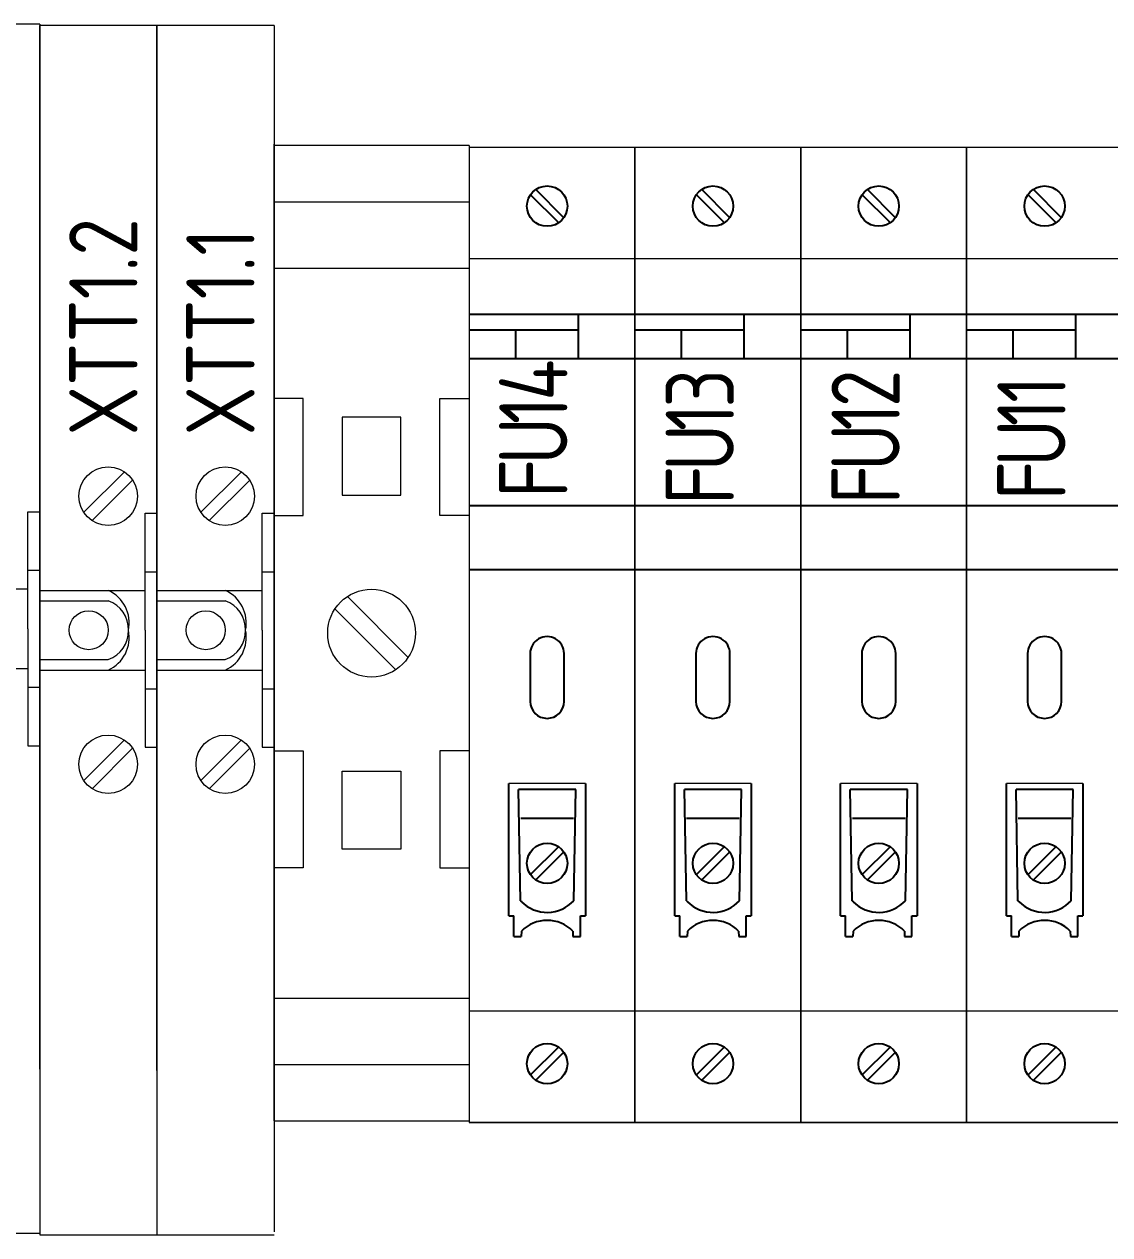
# Model space of a CAD drawing. Header units: millimetres. Extents: x 3520 to 8864, y 403 to 1747.
# Drawn here: x 7303.8 to 7359.4, y 1000.5 to 1062.6 of the extents above; entities that cross this region are included whole.
import ezdxf

# ---------------------------------------------------------------- set-up
doc = ezdxf.new("R2010")
doc.units = ezdxf.units.MM
doc.layers.add('1', color=1, linetype='Continuous')
doc.layers.add('Стерка', color=7, linetype='Continuous', lineweight=15)
doc.styles.add('ГОСТ В', font='GOST_0.TTF', dxfattribs={"height": 3.5})

msp = doc.modelspace()

# ---------------------------------------------------------------- linework, layer by layer
at = {"color": 7}
for p, q in [((7335.065, 1047.659, 1518.358), (7326.565, 1047.659, 1518.358)), ((7343.565, 1047.659, 1518.358), (7335.065, 1047.659, 1518.358)), ((7352.065, 1047.659, 1518.358), (7343.565, 1047.659, 1518.358)), ((7360.565, 1047.659, 1518.358), (7352.065, 1047.659, 1518.358)), ((7329.201, 1017.608, 1518.358), (7329.1, 1023.31, 1518.358)), ((7331.93, 1017.608, 1518.358), (7332.031, 1023.31, 1518.358)), ((7337.701, 1017.608, 1518.358), (7337.6, 1023.31, 1518.358)), ((7340.43, 1017.608, 1518.358), (7340.531, 1023.31, 1518.358)), ((7346.201, 1017.608, 1518.358), (7346.1, 1023.31, 1518.358)), ((7348.93, 1017.608, 1518.358), (7349.031, 1023.31, 1518.358)), ((7354.701, 1017.608, 1518.358), (7354.6, 1023.31, 1518.358)), ((7357.43, 1017.608, 1518.358), (7357.531, 1023.31, 1518.358)), ((7328.864, 1015.769, 1518.358), (7329.241, 1015.769, 1518.358)), ((7331.89, 1015.769, 1518.358), (7332.267, 1015.769, 1518.358)), ((7337.364, 1015.769, 1518.358), (7337.741, 1015.769, 1518.358)), ((7340.39, 1015.769, 1518.358), (7340.767, 1015.769, 1518.358)), ((7345.864, 1015.769, 1518.358), (7346.241, 1015.769, 1518.358)), ((7348.89, 1015.769, 1518.358), (7349.267, 1015.769, 1518.358)), ((7354.364, 1015.769, 1518.358), (7354.741, 1015.769, 1518.358)), ((7357.39, 1015.769, 1518.358), (7357.767, 1015.769, 1518.358))]:
    msp.add_line(p, q, dxfattribs=at)
for centre in [(7330.565, 1014.748, 1518.358), (7339.065, 1014.748, 1518.358), (7347.565, 1014.748, 1518.358), (7356.065, 1014.748, 1518.358)]:
    msp.add_arc(centre, 1.851, 44.85319, 135.14672, dxfattribs=at)
at = {"layer": '1', "color": 7}
for p, q in [((7331.41, 1052.647, 1518.358), (7329.99, 1054.068, 1518.358)), ((7339.91, 1052.647, 1518.358), (7338.49, 1054.068, 1518.358)), ((7348.41, 1052.647, 1518.358), (7346.99, 1054.068, 1518.358)), ((7356.91, 1052.647, 1518.358), (7355.49, 1054.068, 1518.358)), ((7329.72, 1053.798, 1518.358), (7331.141, 1052.378, 1518.358)), ((7338.22, 1053.798, 1518.358), (7339.641, 1052.378, 1518.358)), ((7346.72, 1053.798, 1518.358), (7348.141, 1052.378, 1518.358)), ((7355.22, 1053.798, 1518.358), (7356.641, 1052.378, 1518.358)), ((7332.171, 1045.417, 1518.358), (7332.171, 1047.659, 1518.358)), ((7340.671, 1045.417, 1518.358), (7340.671, 1047.659, 1518.358)), ((7349.171, 1045.417, 1518.358), (7349.171, 1047.659, 1518.358)), ((7357.671, 1045.417, 1518.358), (7357.671, 1047.659, 1518.358)), ((7326.565, 1046.887, 1518.358), (7332.171, 1046.887, 1518.358)), ((7328.959, 1045.419, 1518.358), (7328.959, 1046.887, 1518.358)), ((7335.065, 1046.887, 1518.358), (7340.671, 1046.887, 1518.358)), ((7337.459, 1045.419, 1518.358), (7337.459, 1046.887, 1518.358)), ((7343.565, 1046.887, 1518.358), (7349.171, 1046.887, 1518.358)), ((7345.959, 1045.419, 1518.358), (7345.959, 1046.887, 1518.358)), ((7352.065, 1046.887, 1518.358), (7357.671, 1046.887, 1518.358)), ((7354.459, 1045.419, 1518.358), (7354.459, 1046.887, 1518.358)), ((7326.565, 1045.417, 1518.358), (7335.065, 1045.417, 1518.358)), ((7335.065, 1045.417, 1518.358), (7343.565, 1045.417, 1518.358)), ((7343.565, 1045.417, 1518.358), (7352.065, 1045.417, 1518.358)), ((7352.065, 1045.417, 1518.358), (7360.565, 1045.417, 1518.358)), ((7335.065, 1037.848, 1518.358), (7326.565, 1037.848, 1518.358)), ((7343.565, 1037.848, 1518.358), (7335.065, 1037.848, 1518.358)), ((7352.065, 1037.848, 1518.358), (7343.565, 1037.848, 1518.358)), ((7360.565, 1037.848, 1518.358), (7352.065, 1037.848, 1518.358)), ((7335.065, 1034.581, 1518.358), (7326.565, 1034.581, 1518.358)), ((7343.565, 1034.581, 1518.358), (7335.065, 1034.581, 1518.358)), ((7352.065, 1034.581, 1518.358), (7343.565, 1034.581, 1518.358)), ((7360.565, 1034.581, 1518.358), (7352.065, 1034.581, 1518.358)), ((7329.694, 1030.28, 1518.358), (7329.694, 1027.83, 1518.358)), ((7331.437, 1027.83, 1518.358), (7331.437, 1030.28, 1518.358)), ((7338.194, 1030.28, 1518.358), (7338.194, 1027.83, 1518.358)), ((7339.937, 1027.83, 1518.358), (7339.937, 1030.28, 1518.358)), ((7346.694, 1030.28, 1518.358), (7346.694, 1027.83, 1518.358)), ((7348.437, 1027.83, 1518.358), (7348.437, 1030.28, 1518.358)), ((7355.194, 1030.28, 1518.358), (7355.194, 1027.83, 1518.358)), ((7356.937, 1027.83, 1518.358), (7356.937, 1030.28, 1518.358)), ((7328.605, 1016.831, 1518.358), (7328.605, 1023.626, 1518.358)), ((7328.605, 1016.831, 1518.358), (7328.605, 1023.626, 1518.358)), ((7332.526, 1023.626, 1518.358), (7332.526, 1016.831, 1518.358)), ((7337.105, 1016.831, 1518.358), (7337.105, 1023.626, 1518.358)), ((7337.105, 1016.831, 1518.358), (7337.105, 1023.626, 1518.358)), ((7341.026, 1023.626, 1518.358), (7341.026, 1016.831, 1518.358)), ((7345.605, 1016.831, 1518.358), (7345.605, 1023.626, 1518.358)), ((7345.605, 1016.831, 1518.358), (7345.605, 1023.626, 1518.358)), ((7349.526, 1023.626, 1518.358), (7349.526, 1016.831, 1518.358)), ((7354.105, 1016.831, 1518.358), (7354.105, 1023.626, 1518.358)), ((7354.105, 1016.831, 1518.358), (7354.105, 1023.626, 1518.358)), ((7358.026, 1023.626, 1518.358), (7358.026, 1016.831, 1518.358)), ((7332.031, 1023.31, 1518.358), (7329.1, 1023.31, 1518.358)), ((7340.531, 1023.31, 1518.358), (7337.6, 1023.31, 1518.358)), ((7349.031, 1023.31, 1518.358), (7346.1, 1023.31, 1518.358)), ((7357.531, 1023.31, 1518.358), (7354.6, 1023.31, 1518.358)), ((7329.216, 1021.84, 1518.358), (7331.915, 1021.84, 1518.358)), ((7337.716, 1021.84, 1518.358), (7340.415, 1021.84, 1518.358)), ((7346.216, 1021.84, 1518.358), (7348.915, 1021.84, 1518.358)), ((7354.716, 1021.84, 1518.358), (7357.415, 1021.84, 1518.358)), ((7329.72, 1018.951, 1518.358), (7331.141, 1020.371, 1518.358)), ((7331.41, 1020.102, 1518.358), (7329.99, 1018.681, 1518.358)), ((7338.22, 1018.951, 1518.358), (7339.641, 1020.371, 1518.358)), ((7339.91, 1020.102, 1518.358), (7338.49, 1018.681, 1518.358)), ((7346.72, 1018.951, 1518.358), (7348.141, 1020.371, 1518.358)), ((7348.41, 1020.102, 1518.358), (7346.99, 1018.681, 1518.358)), ((7355.22, 1018.951, 1518.358), (7356.641, 1020.371, 1518.358)), ((7356.91, 1020.102, 1518.358), (7355.49, 1018.681, 1518.358)), ((7328.605, 1016.831, 1518.358), (7328.864, 1016.831, 1518.358)), ((7328.864, 1015.769, 1518.358), (7328.864, 1016.831, 1518.358)), ((7332.267, 1016.831, 1518.358), (7332.526, 1016.831, 1518.358)), ((7332.267, 1015.769, 1518.358), (7332.267, 1016.831, 1518.358)), ((7337.105, 1016.831, 1518.358), (7337.364, 1016.831, 1518.358)), ((7337.364, 1015.769, 1518.358), (7337.364, 1016.831, 1518.358)), ((7340.767, 1016.831, 1518.358), (7341.026, 1016.831, 1518.358)), ((7340.767, 1015.769, 1518.358), (7340.767, 1016.831, 1518.358)), ((7345.605, 1016.831, 1518.358), (7345.864, 1016.831, 1518.358)), ((7345.864, 1015.769, 1518.358), (7345.864, 1016.831, 1518.358)), ((7349.267, 1016.831, 1518.358), (7349.526, 1016.831, 1518.358)), ((7349.267, 1015.769, 1518.358), (7349.267, 1016.831, 1518.358)), ((7354.105, 1016.831, 1518.358), (7354.364, 1016.831, 1518.358)), ((7354.364, 1015.769, 1518.358), (7354.364, 1016.831, 1518.358)), ((7357.767, 1016.831, 1518.358), (7358.026, 1016.831, 1518.358)), ((7357.767, 1015.769, 1518.358), (7357.767, 1016.831, 1518.358)), ((7329.253, 1016.054, 1518.358), (7329.241, 1015.769, 1518.358)), ((7331.878, 1016.054, 1518.358), (7331.89, 1015.769, 1518.358)), ((7337.753, 1016.054, 1518.358), (7337.741, 1015.769, 1518.358)), ((7340.378, 1016.054, 1518.358), (7340.39, 1015.769, 1518.358)), ((7346.253, 1016.054, 1518.358), (7346.241, 1015.769, 1518.358)), ((7348.878, 1016.054, 1518.358), (7348.89, 1015.769, 1518.358)), ((7354.753, 1016.054, 1518.358), (7354.741, 1015.769, 1518.358)), ((7357.378, 1016.054, 1518.358), (7357.39, 1015.769, 1518.358)), ((7329.72, 1008.675, 1518.358), (7331.141, 1010.095, 1518.358)), ((7338.22, 1008.675, 1518.358), (7339.641, 1010.095, 1518.358)), ((7346.72, 1008.675, 1518.358), (7348.141, 1010.095, 1518.358)), ((7355.22, 1008.675, 1518.358), (7356.641, 1010.095, 1518.358)), ((7331.41, 1009.825, 1518.358), (7329.99, 1008.405, 1518.358)), ((7339.91, 1009.825, 1518.358), (7338.49, 1008.405, 1518.358)), ((7348.41, 1009.825, 1518.358), (7346.99, 1008.405, 1518.358)), ((7356.91, 1009.825, 1518.358), (7355.49, 1008.405, 1518.358))]:
    msp.add_line(p, q, dxfattribs=at)
for centre in [(7330.565, 1053.223, 1518.358), (7339.065, 1053.223, 1518.358), (7347.565, 1053.223, 1518.358), (7356.065, 1053.223, 1518.358), (7330.565, 1019.526, 1518.358), (7339.065, 1019.526, 1518.358), (7347.565, 1019.526, 1518.358), (7356.065, 1019.526, 1518.358), (7330.565, 1009.25, 1518.358), (7339.065, 1009.25, 1518.358), (7347.565, 1009.25, 1518.358), (7356.065, 1009.25, 1518.358)]:
    msp.add_circle(centre, 1.035, dxfattribs=at)
for centre, radius, start, end in [((7330.565, 1030.28, 1518.358), 0.871, 359.99995, 179.99995), ((7339.065, 1030.28, 1518.358), 0.871, 359.99995, 179.99995), ((7347.565, 1030.28, 1518.358), 0.871, 359.99995, 179.99995), ((7356.065, 1030.28, 1518.358), 0.871, 359.99995, 179.99995), ((7330.565, 1027.83, 1518.358), 0.871, 179.99995, 359.99995), ((7339.065, 1027.83, 1518.358), 0.871, 179.99995, 359.99995), ((7347.565, 1027.83, 1518.358), 0.871, 179.99995, 359.99995), ((7356.065, 1027.83, 1518.358), 0.871, 179.99995, 359.99995), ((7330.565, 1018.859, 1518.358), 1.851, 222.51079, 224.90436), ((7330.565, 1018.859, 1518.358), 1.851, 224.90436, 317.48912), ((7339.065, 1018.859, 1518.358), 1.851, 222.51079, 224.90436), ((7339.065, 1018.859, 1518.358), 1.851, 224.90436, 317.48912), ((7347.565, 1018.859, 1518.358), 1.851, 222.51079, 224.90436), ((7347.565, 1018.859, 1518.358), 1.851, 224.90436, 317.48912), ((7356.065, 1018.859, 1518.358), 1.851, 222.51079, 224.90436), ((7356.065, 1018.859, 1518.358), 1.851, 224.90436, 317.48912)]:
    msp.add_arc(centre, radius, start, end, dxfattribs=at)
at = {"layer": 'Стерка', "color": 7}
for p, q in [((7304.565, 1062.552, 1518.358), (7298.565, 1062.552, 1518.358)), ((7304.565, 1062.552, 1518.358), (7304.565, 1052.552, 1518.358)), ((7310.565, 1062.477, 1518.358), (7304.565, 1062.477, 1518.358)), ((7304.565, 1052.477, 1518.358), (7304.565, 1062.477, 1518.358)), ((7316.565, 1062.477, 1518.358), (7310.565, 1062.477, 1518.358)), ((7310.565, 1052.477, 1518.358), (7310.565, 1062.477, 1518.358)), ((7310.565, 1062.477, 1518.358), (7310.565, 1052.477, 1518.358)), ((7316.565, 1062.477, 1518.358), (7316.565, 1052.477, 1518.358)), ((7304.565, 1056.552, 1518.358), (7304.565, 1006.552, 1518.358)), ((7310.565, 1056.477, 1518.358), (7310.565, 1006.477, 1518.358)), ((7316.565, 1056.477, 1518.358), (7316.565, 1006.477, 1518.358)), ((7316.565, 1056.402, 1518.358), (7316.565, 1006.402, 1518.358)), ((7316.565, 1056.402, 1518.358), (7316.565, 1006.402, 1518.358)), ((7316.565, 1056.402, 1518.358), (7316.565, 1006.402, 1518.358)), ((7316.565, 1056.402, 1518.358), (7316.565, 1006.402, 1518.358)), ((7316.565, 1056.402, 1518.358), (7316.565, 1006.402, 1518.358)), ((7316.565, 1006.402, 1518.358), (7316.565, 1056.402, 1518.358)), ((7316.565, 1006.402, 1518.358), (7316.565, 1056.402, 1518.358)), ((7316.565, 1056.402, 1518.358), (7316.565, 1006.402, 1518.358)), ((7316.565, 1006.402, 1518.358), (7316.565, 1056.402, 1518.358)), ((7316.565, 1006.402, 1518.358), (7316.565, 1056.402, 1518.358)), ((7316.565, 1056.402, 1518.358), (7316.565, 1006.402, 1518.358)), ((7326.565, 1056.328, 1518.358), (7316.565, 1056.328, 1518.358)), ((7316.565, 1056.328, 1518.358), (7316.565, 1006.328, 1518.358)), ((7316.565, 1006.328, 1518.358), (7316.565, 1056.328, 1518.358)), ((7316.565, 1006.328, 1518.358), (7316.565, 1056.328, 1518.358)), ((7316.565, 1056.328, 1518.358), (7316.565, 1006.328, 1518.358)), ((7316.565, 1056.328, 1518.358), (7316.565, 1006.328, 1518.358)), ((7326.565, 1056.328, 1518.358), (7326.565, 1006.328, 1518.358)), ((7335.065, 1056.236, 1518.358), (7326.565, 1056.236, 1518.358)), ((7326.565, 1056.236, 1518.358), (7326.565, 1006.236, 1518.358)), ((7343.565, 1056.236, 1518.358), (7335.065, 1056.236, 1518.358)), ((7335.065, 1056.236, 1518.358), (7335.065, 1006.236, 1518.358)), ((7335.065, 1056.236, 1518.358), (7335.065, 1006.236, 1518.358)), ((7335.065, 1006.236, 1518.358), (7335.065, 1056.236, 1518.358)), ((7335.065, 1006.236, 1518.358), (7335.065, 1056.236, 1518.358)), ((7335.065, 1056.236, 1518.358), (7335.065, 1006.236, 1518.358)), ((7335.065, 1056.236, 1518.358), (7335.065, 1006.236, 1518.358)), ((7335.065, 1056.236, 1518.358), (7335.065, 1006.311, 1518.358)), ((7335.065, 1006.609, 1518.358), (7335.065, 1056.236, 1518.358)), ((7335.065, 1056.236, 1518.358), (7335.065, 1006.236, 1518.358)), ((7335.065, 1056.236, 1518.358), (7335.065, 1006.236, 1518.358)), ((7335.065, 1006.236, 1518.358), (7335.065, 1056.236, 1518.358)), ((7335.065, 1006.236, 1518.358), (7335.065, 1056.236, 1518.358)), ((7335.065, 1056.236, 1518.358), (7335.065, 1006.236, 1518.358)), ((7335.065, 1006.236, 1518.358), (7335.065, 1056.236, 1518.358)), ((7335.065, 1006.236, 1518.358), (7335.065, 1056.236, 1518.358)), ((7335.065, 1056.236, 1518.358), (7335.065, 1006.236, 1518.358)), ((7352.065, 1056.236, 1518.358), (7343.565, 1056.236, 1518.358)), ((7343.565, 1056.236, 1518.358), (7343.565, 1006.236, 1518.358)), ((7343.565, 1056.236, 1518.358), (7343.565, 1006.236, 1518.358)), ((7343.565, 1006.236, 1518.358), (7343.565, 1056.236, 1518.358)), ((7343.565, 1006.236, 1518.358), (7343.565, 1056.236, 1518.358)), ((7343.565, 1056.236, 1518.358), (7343.565, 1006.236, 1518.358)), ((7343.565, 1056.236, 1518.358), (7343.565, 1006.236, 1518.358)), ((7343.565, 1056.236, 1518.358), (7343.565, 1006.311, 1518.358)), ((7343.565, 1006.609, 1518.358), (7343.565, 1056.236, 1518.358)), ((7343.565, 1056.236, 1518.358), (7343.565, 1006.236, 1518.358)), ((7343.565, 1056.236, 1518.358), (7343.565, 1006.236, 1518.358)), ((7343.565, 1006.236, 1518.358), (7343.565, 1056.236, 1518.358)), ((7343.565, 1006.236, 1518.358), (7343.565, 1056.236, 1518.358)), ((7343.565, 1056.236, 1518.358), (7343.565, 1006.236, 1518.358)), ((7343.565, 1006.236, 1518.358), (7343.565, 1056.236, 1518.358)), ((7343.565, 1006.236, 1518.358), (7343.565, 1056.236, 1518.358)), ((7343.565, 1056.236, 1518.358), (7343.565, 1006.236, 1518.358)), ((7360.565, 1056.236, 1518.358), (7352.065, 1056.236, 1518.358)), ((7352.065, 1056.236, 1518.358), (7352.065, 1006.236, 1518.358)), ((7352.065, 1056.236, 1518.358), (7352.065, 1006.236, 1518.358)), ((7352.065, 1006.236, 1518.358), (7352.065, 1056.236, 1518.358)), ((7352.065, 1006.236, 1518.358), (7352.065, 1056.236, 1518.358)), ((7352.065, 1056.236, 1518.358), (7352.065, 1006.236, 1518.358)), ((7352.065, 1056.236, 1518.358), (7352.065, 1006.236, 1518.358)), ((7352.065, 1056.236, 1518.358), (7352.065, 1006.311, 1518.358)), ((7352.065, 1006.609, 1518.358), (7352.065, 1056.236, 1518.358)), ((7352.065, 1056.236, 1518.358), (7352.065, 1006.236, 1518.358)), ((7352.065, 1056.236, 1518.358), (7352.065, 1006.236, 1518.358)), ((7352.065, 1006.236, 1518.358), (7352.065, 1056.236, 1518.358)), ((7352.065, 1006.236, 1518.358), (7352.065, 1056.236, 1518.358)), ((7352.065, 1056.236, 1518.358), (7352.065, 1006.236, 1518.358)), ((7352.065, 1006.236, 1518.358), (7352.065, 1056.236, 1518.358)), ((7352.065, 1006.236, 1518.358), (7352.065, 1056.236, 1518.358)), ((7352.065, 1056.236, 1518.358), (7352.065, 1006.236, 1518.358)), ((7304.565, 1054.052, 1518.358), (7304.565, 1009.052, 1518.358)), ((7304.565, 1054.052, 1518.358), (7304.565, 1009.052, 1518.358)), ((7304.565, 1054.052, 1518.358), (7304.565, 1009.052, 1518.358)), ((7304.565, 1054.052, 1518.358), (7304.565, 1009.052, 1518.358)), ((7304.565, 1054.052, 1518.358), (7304.565, 1009.052, 1518.358)), ((7335.065, 1054.109, 1518.358), (7335.065, 1009.109, 1518.358)), ((7335.065, 1054.109, 1518.358), (7335.065, 1009.109, 1518.358)), ((7335.065, 1054.035, 1518.358), (7335.065, 1009.035, 1518.358)), ((7335.065, 1054.035, 1518.358), (7335.065, 1009.035, 1518.358)), ((7343.565, 1054.109, 1518.358), (7343.565, 1009.109, 1518.358)), ((7343.565, 1054.109, 1518.358), (7343.565, 1009.109, 1518.358)), ((7343.565, 1054.035, 1518.358), (7343.565, 1009.035, 1518.358)), ((7343.565, 1054.035, 1518.358), (7343.565, 1009.035, 1518.358)), ((7352.065, 1054.109, 1518.358), (7352.065, 1009.109, 1518.358)), ((7352.065, 1054.109, 1518.358), (7352.065, 1009.109, 1518.358)), ((7352.065, 1054.035, 1518.358), (7352.065, 1009.035, 1518.358)), ((7352.065, 1054.035, 1518.358), (7352.065, 1009.035, 1518.358)), ((7304.565, 1053.977, 1518.358), (7304.565, 1008.977, 1518.358)), ((7304.565, 1008.977, 1518.358), (7304.565, 1053.977, 1518.358)), ((7310.565, 1053.977, 1518.358), (7310.565, 1008.977, 1518.358)), ((7310.565, 1053.977, 1518.358), (7310.565, 1008.977, 1518.358)), ((7310.565, 1053.977, 1518.358), (7310.565, 1008.977, 1518.358)), ((7310.565, 1053.977, 1518.358), (7310.565, 1008.977, 1518.358)), ((7310.565, 1053.977, 1518.358), (7310.565, 1008.977, 1518.358)), ((7310.565, 1053.977, 1518.358), (7310.565, 1008.977, 1518.358)), ((7310.565, 1008.902, 1518.358), (7310.565, 1053.902, 1518.358)), ((7316.565, 1053.977, 1518.358), (7316.565, 1008.977, 1518.358)), ((7316.565, 1053.977, 1518.358), (7316.565, 1008.977, 1518.358)), ((7316.565, 1053.977, 1518.358), (7316.565, 1008.977, 1518.358)), ((7316.565, 1053.977, 1518.358), (7316.565, 1008.977, 1518.358)), ((7316.565, 1053.977, 1518.358), (7316.565, 1008.977, 1518.358)), ((7316.565, 1053.902, 1518.358), (7316.565, 1008.902, 1518.358)), ((7316.565, 1053.902, 1518.358), (7316.565, 1008.902, 1518.358)), ((7316.565, 1008.902, 1518.358), (7316.565, 1053.902, 1518.358)), ((7316.565, 1053.828, 1518.358), (7316.565, 1008.828, 1518.358)), ((7316.565, 1053.828, 1518.358), (7316.565, 1008.828, 1518.358)), ((7316.565, 1053.446, 1518.358), (7326.565, 1053.446, 1518.358)), ((7335.065, 1053.811, 1518.358), (7335.065, 1008.811, 1518.358)), ((7335.065, 1053.811, 1518.358), (7335.065, 1008.811, 1518.358)), ((7335.065, 1053.736, 1518.358), (7335.065, 1008.736, 1518.358)), ((7335.065, 1053.736, 1518.358), (7335.065, 1008.736, 1518.358)), ((7343.565, 1053.811, 1518.358), (7343.565, 1008.811, 1518.358)), ((7343.565, 1053.811, 1518.358), (7343.565, 1008.811, 1518.358)), ((7343.565, 1053.736, 1518.358), (7343.565, 1008.736, 1518.358)), ((7343.565, 1053.736, 1518.358), (7343.565, 1008.736, 1518.358)), ((7352.065, 1053.811, 1518.358), (7352.065, 1008.811, 1518.358)), ((7352.065, 1053.811, 1518.358), (7352.065, 1008.811, 1518.358)), ((7352.065, 1053.736, 1518.358), (7352.065, 1008.736, 1518.358)), ((7352.065, 1053.736, 1518.358), (7352.065, 1008.736, 1518.358)), ((7304.565, 1010.552, 1518.358), (7304.565, 1052.552, 1518.358)), ((7304.565, 1052.552, 1518.358), (7304.565, 1010.552, 1518.358)), ((7304.565, 1010.552, 1518.358), (7304.565, 1052.552, 1518.358)), ((7304.565, 1052.552, 1518.358), (7304.565, 1010.552, 1518.358)), ((7304.565, 1010.552, 1518.358), (7304.565, 1052.552, 1518.358)), ((7304.565, 1052.552, 1518.358), (7304.565, 1010.552, 1518.358)), ((7304.565, 1010.552, 1518.358), (7304.565, 1052.552, 1518.358)), ((7304.565, 1052.552, 1518.358), (7304.565, 1010.552, 1518.358)), ((7304.565, 1052.552, 1518.358), (7304.565, 1010.552, 1518.358)), ((7304.565, 1010.552, 1518.358), (7304.565, 1052.552, 1518.358)), ((7304.565, 1052.552, 1518.358), (7304.565, 1010.552, 1518.358)), ((7304.565, 1010.552, 1518.358), (7304.565, 1052.552, 1518.358)), ((7304.565, 1052.552, 1518.358), (7304.565, 1010.552, 1518.358)), ((7304.565, 1052.552, 1518.358), (7304.565, 1010.552, 1518.358)), ((7310.565, 1010.477, 1518.358), (7310.565, 1052.477, 1518.358)), ((7310.565, 1052.477, 1518.358), (7310.565, 1010.477, 1518.358)), ((7310.565, 1010.477, 1518.358), (7310.565, 1052.477, 1518.358)), ((7310.565, 1052.477, 1518.358), (7310.565, 1010.477, 1518.358)), ((7310.565, 1010.477, 1518.358), (7310.565, 1052.477, 1518.358)), ((7310.565, 1052.477, 1518.358), (7310.565, 1010.477, 1518.358)), ((7310.565, 1010.477, 1518.358), (7310.565, 1052.477, 1518.358)), ((7310.565, 1052.477, 1518.358), (7310.565, 1010.477, 1518.358)), ((7310.565, 1052.477, 1518.358), (7310.565, 1010.477, 1518.358)), ((7310.565, 1010.477, 1518.358), (7310.565, 1052.477, 1518.358)), ((7310.565, 1052.477, 1518.358), (7310.565, 1010.477, 1518.358)), ((7310.565, 1010.477, 1518.358), (7310.565, 1052.477, 1518.358)), ((7310.565, 1052.477, 1518.358), (7310.565, 1010.477, 1518.358)), ((7310.565, 1052.477, 1518.358), (7310.565, 1010.477, 1518.358)), ((7316.565, 1010.477, 1518.358), (7316.565, 1052.477, 1518.358)), ((7316.565, 1052.477, 1518.358), (7316.565, 1010.477, 1518.358)), ((7316.565, 1010.477, 1518.358), (7316.565, 1052.477, 1518.358)), ((7316.565, 1052.477, 1518.358), (7316.565, 1010.477, 1518.358)), ((7316.565, 1010.477, 1518.358), (7316.565, 1052.477, 1518.358)), ((7316.565, 1052.477, 1518.358), (7316.565, 1010.477, 1518.358)), ((7316.565, 1010.477, 1518.358), (7316.565, 1052.477, 1518.358)), ((7316.565, 1052.477, 1518.358), (7316.565, 1010.477, 1518.358)), ((7316.565, 1052.477, 1518.358), (7316.565, 1010.477, 1518.358)), ((7316.565, 1010.477, 1518.358), (7316.565, 1052.477, 1518.358)), ((7316.565, 1052.477, 1518.358), (7316.565, 1010.477, 1518.358)), ((7316.565, 1010.477, 1518.358), (7316.565, 1052.477, 1518.358)), ((7316.565, 1052.477, 1518.358), (7316.565, 1010.477, 1518.358)), ((7316.565, 1052.477, 1518.358), (7316.565, 1010.477, 1518.358)), ((7316.565, 1052.402, 1518.358), (7316.565, 1010.402, 1518.358)), ((7316.565, 1052.402, 1518.358), (7316.565, 1010.402, 1518.358)), ((7335.065, 1052.609, 1518.358), (7335.065, 1010.609, 1518.358)), ((7335.065, 1052.609, 1518.358), (7335.065, 1010.609, 1518.358)), ((7335.065, 1052.311, 1518.358), (7335.065, 1010.311, 1518.358)), ((7335.065, 1052.311, 1518.358), (7335.065, 1010.311, 1518.358)), ((7343.565, 1052.609, 1518.358), (7343.565, 1010.609, 1518.358)), ((7343.565, 1052.609, 1518.358), (7343.565, 1010.609, 1518.358)), ((7343.565, 1052.311, 1518.358), (7343.565, 1010.311, 1518.358)), ((7343.565, 1052.311, 1518.358), (7343.565, 1010.311, 1518.358)), ((7352.065, 1052.609, 1518.358), (7352.065, 1010.609, 1518.358)), ((7352.065, 1052.609, 1518.358), (7352.065, 1010.609, 1518.358)), ((7352.065, 1052.311, 1518.358), (7352.065, 1010.311, 1518.358)), ((7352.065, 1052.311, 1518.358), (7352.065, 1010.311, 1518.358)), ((7335.065, 1050.526, 1518.358), (7326.565, 1050.526, 1518.358)), ((7343.565, 1050.526, 1518.358), (7335.065, 1050.526, 1518.358)), ((7352.065, 1050.526, 1518.358), (7343.565, 1050.526, 1518.358)), ((7360.565, 1050.526, 1518.358), (7352.065, 1050.526, 1518.358)), ((7316.565, 1050.049, 1518.358), (7326.565, 1050.049, 1518.358)), ((7335.065, 1049.109, 1518.358), (7335.065, 1014.109, 1518.358)), ((7335.065, 1049.109, 1518.358), (7335.065, 1014.109, 1518.358)), ((7343.565, 1049.109, 1518.358), (7343.565, 1014.109, 1518.358)), ((7343.565, 1049.109, 1518.358), (7343.565, 1014.109, 1518.358)), ((7352.065, 1049.109, 1518.358), (7352.065, 1014.109, 1518.358)), ((7352.065, 1049.109, 1518.358), (7352.065, 1014.109, 1518.358)), ((7304.565, 1049.052, 1518.358), (7304.565, 1014.052, 1518.358)), ((7304.565, 1049.052, 1518.358), (7304.565, 1014.052, 1518.358)), ((7310.565, 1048.977, 1518.358), (7310.565, 1013.977, 1518.358)), ((7310.565, 1048.977, 1518.358), (7310.565, 1013.977, 1518.358)), ((7316.565, 1048.977, 1518.358), (7316.565, 1013.977, 1518.358)), ((7316.565, 1048.977, 1518.358), (7316.565, 1013.977, 1518.358)), ((7316.565, 1048.902, 1518.358), (7316.565, 1013.902, 1518.358)), ((7316.565, 1048.902, 1518.358), (7316.565, 1013.902, 1518.358)), ((7316.565, 1048.828, 1518.358), (7316.565, 1013.828, 1518.358)), ((7316.565, 1048.828, 1518.358), (7316.565, 1013.828, 1518.358)), ((7316.565, 1048.828, 1518.358), (7316.565, 1013.828, 1518.358)), ((7335.065, 1049.035, 1518.358), (7335.065, 1014.035, 1518.358)), ((7335.065, 1049.035, 1518.358), (7335.065, 1014.035, 1518.358)), ((7335.065, 1049.035, 1518.358), (7335.065, 1014.035, 1518.358)), ((7335.065, 1048.811, 1518.358), (7335.065, 1013.811, 1518.358)), ((7335.065, 1048.811, 1518.358), (7335.065, 1013.811, 1518.358)), ((7335.065, 1048.736, 1518.358), (7335.065, 1013.736, 1518.358)), ((7335.065, 1048.736, 1518.358), (7335.065, 1013.736, 1518.358)), ((7335.065, 1048.736, 1518.358), (7335.065, 1013.736, 1518.358)), ((7343.565, 1049.035, 1518.358), (7343.565, 1014.035, 1518.358)), ((7343.565, 1049.035, 1518.358), (7343.565, 1014.035, 1518.358)), ((7343.565, 1049.035, 1518.358), (7343.565, 1014.035, 1518.358)), ((7343.565, 1048.811, 1518.358), (7343.565, 1013.811, 1518.358)), ((7343.565, 1048.811, 1518.358), (7343.565, 1013.811, 1518.358)), ((7343.565, 1048.736, 1518.358), (7343.565, 1013.736, 1518.358)), ((7343.565, 1048.736, 1518.358), (7343.565, 1013.736, 1518.358)), ((7343.565, 1048.736, 1518.358), (7343.565, 1013.736, 1518.358)), ((7352.065, 1049.035, 1518.358), (7352.065, 1014.035, 1518.358)), ((7352.065, 1049.035, 1518.358), (7352.065, 1014.035, 1518.358)), ((7352.065, 1049.035, 1518.358), (7352.065, 1014.035, 1518.358)), ((7352.065, 1048.811, 1518.358), (7352.065, 1013.811, 1518.358)), ((7352.065, 1048.811, 1518.358), (7352.065, 1013.811, 1518.358)), ((7352.065, 1048.736, 1518.358), (7352.065, 1013.736, 1518.358)), ((7352.065, 1048.736, 1518.358), (7352.065, 1013.736, 1518.358)), ((7352.065, 1048.736, 1518.358), (7352.065, 1013.736, 1518.358)), ((7335.065, 1009.109, 1518.358), (7335.065, 1044.109, 1518.358)), ((7335.065, 1009.109, 1518.358), (7335.065, 1044.109, 1518.358)), ((7343.565, 1009.109, 1518.358), (7343.565, 1044.109, 1518.358)), ((7343.565, 1009.109, 1518.358), (7343.565, 1044.109, 1518.358)), ((7352.065, 1009.109, 1518.358), (7352.065, 1044.109, 1518.358)), ((7352.065, 1009.109, 1518.358), (7352.065, 1044.109, 1518.358)), ((7316.565, 1008.902, 1518.358), (7316.565, 1043.902, 1518.358)), ((7316.565, 1008.902, 1518.358), (7316.565, 1043.902, 1518.358)), ((7316.565, 1008.828, 1518.358), (7316.565, 1043.828, 1518.358)), ((7316.565, 1008.828, 1518.358), (7316.565, 1043.828, 1518.358)), ((7316.565, 1008.828, 1518.358), (7316.565, 1043.828, 1518.358)), ((7335.065, 1009.035, 1518.358), (7335.065, 1044.035, 1518.358)), ((7335.065, 1009.035, 1518.358), (7335.065, 1044.035, 1518.358)), ((7335.065, 1009.035, 1518.358), (7335.065, 1044.035, 1518.358)), ((7335.065, 1008.811, 1518.358), (7335.065, 1043.811, 1518.358)), ((7335.065, 1008.811, 1518.358), (7335.065, 1043.811, 1518.358)), ((7335.065, 1008.736, 1518.358), (7335.065, 1043.736, 1518.358)), ((7335.065, 1008.736, 1518.358), (7335.065, 1043.736, 1518.358)), ((7335.065, 1008.736, 1518.358), (7335.065, 1043.736, 1518.358)), ((7343.565, 1009.035, 1518.358), (7343.565, 1044.035, 1518.358)), ((7343.565, 1009.035, 1518.358), (7343.565, 1044.035, 1518.358)), ((7343.565, 1009.035, 1518.358), (7343.565, 1044.035, 1518.358)), ((7343.565, 1008.811, 1518.358), (7343.565, 1043.811, 1518.358)), ((7343.565, 1008.811, 1518.358), (7343.565, 1043.811, 1518.358)), ((7343.565, 1008.736, 1518.358), (7343.565, 1043.736, 1518.358)), ((7343.565, 1008.736, 1518.358), (7343.565, 1043.736, 1518.358)), ((7343.565, 1008.736, 1518.358), (7343.565, 1043.736, 1518.358)), ((7352.065, 1009.035, 1518.358), (7352.065, 1044.035, 1518.358)), ((7352.065, 1009.035, 1518.358), (7352.065, 1044.035, 1518.358)), ((7352.065, 1009.035, 1518.358), (7352.065, 1044.035, 1518.358)), ((7352.065, 1008.811, 1518.358), (7352.065, 1043.811, 1518.358)), ((7352.065, 1008.811, 1518.358), (7352.065, 1043.811, 1518.358)), ((7352.065, 1008.736, 1518.358), (7352.065, 1043.736, 1518.358)), ((7352.065, 1008.736, 1518.358), (7352.065, 1043.736, 1518.358)), ((7352.065, 1008.736, 1518.358), (7352.065, 1043.736, 1518.358)), ((7318.065, 1043.358, 1518.358), (7316.565, 1043.358, 1518.358)), ((7318.065, 1037.358, 1518.358), (7318.065, 1043.358, 1518.358)), ((7325.065, 1037.358, 1518.358), (7325.065, 1043.358, 1518.358)), ((7325.065, 1043.358, 1518.358), (7326.565, 1043.358, 1518.358)), ((7321.565, 1042.409, 1518.358), (7320.065, 1042.409, 1518.358)), ((7320.065, 1042.409, 1518.358), (7320.065, 1038.409, 1518.358)), ((7323.065, 1042.409, 1518.358), (7321.565, 1042.409, 1518.358)), ((7323.065, 1038.409, 1518.358), (7323.065, 1042.409, 1518.358)), ((7308.892, 1039.604, 1518.358), (7306.814, 1037.526, 1518.358)), ((7309.317, 1039.18, 1518.358), (7307.238, 1037.101, 1518.358)), ((7314.892, 1039.604, 1518.358), (7312.814, 1037.526, 1518.358)), ((7315.317, 1039.18, 1518.358), (7313.238, 1037.101, 1518.358)), ((7320.065, 1038.409, 1518.358), (7323.065, 1038.409, 1518.358)), ((7303.952, 1034.552, 1518.358), (7303.952, 1037.552, 1518.358)), ((7303.952, 1037.552, 1518.358), (7304.565, 1037.552, 1518.358)), ((7309.952, 1034.477, 1518.358), (7309.952, 1037.477, 1518.358)), ((7309.952, 1037.477, 1518.358), (7310.565, 1037.477, 1518.358)), ((7315.952, 1034.477, 1518.358), (7315.952, 1037.477, 1518.358)), ((7315.952, 1037.477, 1518.358), (7316.565, 1037.477, 1518.358)), ((7316.565, 1037.358, 1518.358), (7318.065, 1037.358, 1518.358)), ((7326.565, 1037.358, 1518.358), (7325.065, 1037.358, 1518.358)), ((7304.565, 1026.552, 1518.358), (7304.565, 1036.552, 1518.358)), ((7310.565, 1026.477, 1518.358), (7310.565, 1036.477, 1518.358)), ((7316.565, 1026.477, 1518.358), (7316.565, 1036.477, 1518.358)), ((7316.565, 1026.402, 1518.358), (7316.565, 1036.402, 1518.358)), ((7316.565, 1026.402, 1518.358), (7316.565, 1036.402, 1518.358)), ((7316.565, 1026.328, 1518.358), (7316.565, 1036.328, 1518.358)), ((7316.565, 1026.328, 1518.358), (7316.565, 1036.328, 1518.358)), ((7316.565, 1026.328, 1518.358), (7316.565, 1036.328, 1518.358)), ((7335.065, 1026.609, 1518.358), (7335.065, 1036.609, 1518.358)), ((7335.065, 1026.609, 1518.358), (7335.065, 1036.609, 1518.358)), ((7335.065, 1026.535, 1518.358), (7335.065, 1036.535, 1518.358)), ((7335.065, 1026.535, 1518.358), (7335.065, 1036.535, 1518.358)), ((7335.065, 1026.535, 1518.358), (7335.065, 1036.535, 1518.358)), ((7335.065, 1026.311, 1518.358), (7335.065, 1036.311, 1518.358)), ((7335.065, 1026.311, 1518.358), (7335.065, 1036.311, 1518.358)), ((7335.065, 1026.236, 1518.358), (7335.065, 1036.236, 1518.358)), ((7335.065, 1026.236, 1518.358), (7335.065, 1036.236, 1518.358)), ((7335.065, 1026.236, 1518.358), (7335.065, 1036.236, 1518.358)), ((7343.565, 1026.609, 1518.358), (7343.565, 1036.609, 1518.358)), ((7343.565, 1026.609, 1518.358), (7343.565, 1036.609, 1518.358)), ((7343.565, 1026.535, 1518.358), (7343.565, 1036.535, 1518.358)), ((7343.565, 1026.535, 1518.358), (7343.565, 1036.535, 1518.358)), ((7343.565, 1026.535, 1518.358), (7343.565, 1036.535, 1518.358)), ((7343.565, 1026.311, 1518.358), (7343.565, 1036.311, 1518.358)), ((7343.565, 1026.311, 1518.358), (7343.565, 1036.311, 1518.358)), ((7343.565, 1026.236, 1518.358), (7343.565, 1036.236, 1518.358)), ((7343.565, 1026.236, 1518.358), (7343.565, 1036.236, 1518.358)), ((7343.565, 1026.236, 1518.358), (7343.565, 1036.236, 1518.358)), ((7352.065, 1026.609, 1518.358), (7352.065, 1036.609, 1518.358)), ((7352.065, 1026.609, 1518.358), (7352.065, 1036.609, 1518.358)), ((7352.065, 1026.535, 1518.358), (7352.065, 1036.535, 1518.358)), ((7352.065, 1026.535, 1518.358), (7352.065, 1036.535, 1518.358)), ((7352.065, 1026.535, 1518.358), (7352.065, 1036.535, 1518.358)), ((7352.065, 1026.311, 1518.358), (7352.065, 1036.311, 1518.358)), ((7352.065, 1026.311, 1518.358), (7352.065, 1036.311, 1518.358)), ((7352.065, 1026.236, 1518.358), (7352.065, 1036.236, 1518.358)), ((7352.065, 1026.236, 1518.358), (7352.065, 1036.236, 1518.358)), ((7352.065, 1026.236, 1518.358), (7352.065, 1036.236, 1518.358)), ((7303.952, 1031.552, 1518.358), (7303.952, 1034.552, 1518.358)), ((7303.952, 1034.552, 1518.358), (7304.565, 1034.552, 1518.358)), ((7309.952, 1031.477, 1518.358), (7309.952, 1034.477, 1518.358)), ((7309.952, 1034.477, 1518.358), (7310.565, 1034.477, 1518.358)), ((7315.952, 1031.477, 1518.358), (7315.952, 1034.477, 1518.358)), ((7315.952, 1034.477, 1518.358), (7316.565, 1034.477, 1518.358)), ((7298.565, 1033.592, 1518.358), (7303.952, 1033.592, 1518.358)), ((7304.565, 1033.517, 1518.358), (7309.952, 1033.517, 1518.358)), ((7304.565, 1032.977, 1518.358), (7308.065, 1032.977, 1518.358)), ((7310.565, 1033.517, 1518.358), (7315.952, 1033.517, 1518.358)), ((7310.565, 1032.977, 1518.358), (7314.065, 1032.977, 1518.358)), ((7323.442, 1030.087, 1518.358), (7320.325, 1033.205, 1518.358)), ((7322.806, 1029.451, 1518.358), (7319.688, 1032.569, 1518.358)), ((7303.952, 1031.552, 1518.358), (7303.952, 1028.552, 1518.358)), ((7309.952, 1031.477, 1518.358), (7309.952, 1028.477, 1518.358)), ((7315.952, 1031.477, 1518.358), (7315.952, 1028.477, 1518.358)), ((7316.565, 1031.402, 1518.358), (7316.565, 1021.402, 1518.358)), ((7316.565, 1031.402, 1518.358), (7316.565, 1021.402, 1518.358)), ((7316.565, 1031.328, 1518.358), (7316.565, 1021.328, 1518.358)), ((7316.565, 1031.328, 1518.358), (7316.565, 1021.328, 1518.358)), ((7316.565, 1031.328, 1518.358), (7316.565, 1021.328, 1518.358)), ((7335.065, 1031.609, 1518.358), (7335.065, 1021.609, 1518.358)), ((7335.065, 1031.609, 1518.358), (7335.065, 1021.609, 1518.358)), ((7335.065, 1031.535, 1518.358), (7335.065, 1021.535, 1518.358)), ((7335.065, 1031.535, 1518.358), (7335.065, 1021.535, 1518.358)), ((7335.065, 1031.535, 1518.358), (7335.065, 1021.535, 1518.358)), ((7335.065, 1031.311, 1518.358), (7335.065, 1021.311, 1518.358)), ((7335.065, 1031.311, 1518.358), (7335.065, 1021.311, 1518.358)), ((7335.065, 1031.236, 1518.358), (7335.065, 1021.236, 1518.358)), ((7335.065, 1031.236, 1518.358), (7335.065, 1021.236, 1518.358)), ((7335.065, 1031.236, 1518.358), (7335.065, 1021.236, 1518.358)), ((7343.565, 1031.609, 1518.358), (7343.565, 1021.609, 1518.358)), ((7343.565, 1031.609, 1518.358), (7343.565, 1021.609, 1518.358)), ((7343.565, 1031.535, 1518.358), (7343.565, 1021.535, 1518.358)), ((7343.565, 1031.535, 1518.358), (7343.565, 1021.535, 1518.358)), ((7343.565, 1031.535, 1518.358), (7343.565, 1021.535, 1518.358)), ((7343.565, 1031.311, 1518.358), (7343.565, 1021.311, 1518.358)), ((7343.565, 1031.311, 1518.358), (7343.565, 1021.311, 1518.358)), ((7343.565, 1031.236, 1518.358), (7343.565, 1021.236, 1518.358)), ((7343.565, 1031.236, 1518.358), (7343.565, 1021.236, 1518.358)), ((7343.565, 1031.236, 1518.358), (7343.565, 1021.236, 1518.358)), ((7352.065, 1031.609, 1518.358), (7352.065, 1021.609, 1518.358)), ((7352.065, 1031.609, 1518.358), (7352.065, 1021.609, 1518.358)), ((7352.065, 1031.535, 1518.358), (7352.065, 1021.535, 1518.358)), ((7352.065, 1031.535, 1518.358), (7352.065, 1021.535, 1518.358)), ((7352.065, 1031.535, 1518.358), (7352.065, 1021.535, 1518.358)), ((7352.065, 1031.311, 1518.358), (7352.065, 1021.311, 1518.358)), ((7352.065, 1031.311, 1518.358), (7352.065, 1021.311, 1518.358)), ((7352.065, 1031.236, 1518.358), (7352.065, 1021.236, 1518.358)), ((7352.065, 1031.236, 1518.358), (7352.065, 1021.236, 1518.358)), ((7352.065, 1031.236, 1518.358), (7352.065, 1021.236, 1518.358)), ((7304.565, 1029.977, 1518.358), (7308.065, 1029.977, 1518.358)), ((7310.565, 1029.977, 1518.358), (7314.065, 1029.977, 1518.358)), ((7298.565, 1029.511, 1518.358), (7303.952, 1029.511, 1518.358)), ((7304.565, 1029.437, 1518.358), (7309.952, 1029.437, 1518.358)), ((7310.565, 1029.437, 1518.358), (7315.952, 1029.437, 1518.358)), ((7303.952, 1028.552, 1518.358), (7304.565, 1028.552, 1518.358)), ((7303.952, 1028.552, 1518.358), (7303.952, 1025.552, 1518.358)), ((7309.952, 1028.477, 1518.358), (7310.565, 1028.477, 1518.358)), ((7309.952, 1028.477, 1518.358), (7309.952, 1025.477, 1518.358)), ((7315.952, 1028.477, 1518.358), (7316.565, 1028.477, 1518.358)), ((7315.952, 1028.477, 1518.358), (7315.952, 1025.477, 1518.358)), ((7303.952, 1025.552, 1518.358), (7304.565, 1025.552, 1518.358)), ((7306.814, 1023.774, 1518.358), (7308.892, 1025.853, 1518.358)), ((7309.952, 1025.477, 1518.358), (7310.565, 1025.477, 1518.358)), ((7312.814, 1023.774, 1518.358), (7314.892, 1025.853, 1518.358)), ((7315.952, 1025.477, 1518.358), (7316.565, 1025.477, 1518.358)), ((7307.238, 1023.35, 1518.358), (7309.317, 1025.428, 1518.358)), ((7313.238, 1023.35, 1518.358), (7315.317, 1025.428, 1518.358)), ((7316.565, 1025.298, 1518.358), (7318.065, 1025.298, 1518.358)), ((7318.065, 1025.298, 1518.358), (7318.065, 1019.298, 1518.358)), ((7326.565, 1025.298, 1518.358), (7325.065, 1025.298, 1518.358)), ((7325.065, 1025.298, 1518.358), (7325.065, 1019.298, 1518.358)), ((7320.065, 1020.247, 1518.358), (7320.065, 1024.247, 1518.358)), ((7320.065, 1024.247, 1518.358), (7323.065, 1024.247, 1518.358)), ((7323.065, 1024.247, 1518.358), (7323.065, 1020.247, 1518.358)), ((7332.526, 1023.626, 1518.358), (7328.605, 1023.626, 1518.358)), ((7341.026, 1023.626, 1518.358), (7337.105, 1023.626, 1518.358)), ((7349.526, 1023.626, 1518.358), (7345.605, 1023.626, 1518.358)), ((7358.026, 1023.626, 1518.358), (7354.105, 1023.626, 1518.358)), ((7321.565, 1020.247, 1518.358), (7320.065, 1020.247, 1518.358)), ((7323.065, 1020.247, 1518.358), (7321.565, 1020.247, 1518.358)), ((7318.065, 1019.298, 1518.358), (7316.565, 1019.298, 1518.358)), ((7325.065, 1019.298, 1518.358), (7326.565, 1019.298, 1518.358)), ((7316.565, 1012.607, 1518.358), (7326.565, 1012.607, 1518.358)), ((7335.065, 1011.947, 1518.358), (7326.565, 1011.947, 1518.358)), ((7343.565, 1011.947, 1518.358), (7335.065, 1011.947, 1518.358)), ((7352.065, 1011.947, 1518.358), (7343.565, 1011.947, 1518.358)), ((7360.565, 1011.947, 1518.358), (7352.065, 1011.947, 1518.358)), ((7304.565, 1010.552, 1518.358), (7304.565, 1000.705, 1518.358)), ((7304.565, 1010.477, 1518.358), (7304.565, 1000.477, 1518.358)), ((7310.565, 1010.477, 1518.358), (7310.565, 1000.477, 1518.358)), ((7310.565, 1010.477, 1518.358), (7310.565, 1000.63, 1518.358)), ((7316.565, 1010.477, 1518.358), (7316.565, 1000.63, 1518.358)), ((7316.565, 1009.21, 1518.358), (7326.565, 1009.21, 1518.358)), ((7316.565, 1006.328, 1518.358), (7326.565, 1006.328, 1518.358)), ((7326.565, 1006.236, 1518.358), (7335.065, 1006.236, 1518.358)), ((7335.065, 1006.236, 1518.358), (7326.565, 1006.236, 1518.358)), ((7335.065, 1006.236, 1518.358), (7343.565, 1006.236, 1518.358)), ((7343.565, 1006.236, 1518.358), (7335.065, 1006.236, 1518.358)), ((7343.565, 1006.236, 1518.358), (7352.065, 1006.236, 1518.358)), ((7352.065, 1006.236, 1518.358), (7343.565, 1006.236, 1518.358)), ((7352.065, 1006.236, 1518.358), (7360.565, 1006.236, 1518.358)), ((7360.565, 1006.236, 1518.358), (7352.065, 1006.236, 1518.358)), ((7298.565, 1000.552, 1518.358), (7304.565, 1000.552, 1518.358)), ((7304.565, 1000.477, 1518.358), (7310.565, 1000.477, 1518.358)), ((7310.565, 1000.477, 1518.358), (7316.565, 1000.477, 1518.358))]:
    msp.add_line(p, q, dxfattribs=at)
for centre, radius in [((7308.065, 1038.353, 1518.358), 1.5), ((7314.065, 1038.353, 1518.358), 1.5), ((7321.565, 1031.328, 1518.358), 2.25), ((7307.065, 1031.477, 1518.358), 1), ((7307.065, 1031.477, 1518.358), 1), ((7313.065, 1031.477, 1518.358), 1), ((7313.065, 1031.477, 1518.358), 1), ((7308.065, 1024.601, 1518.358), 1.5), ((7314.065, 1024.601, 1518.358), 1.5)]:
    msp.add_circle(centre, radius, dxfattribs=at)
for centre, radius, start, end in [((7307.312, 1031.851, 1518.358), 1.829, 348.19793, 65.66134), ((7307.566, 1031.524, 1518.358), 1.537, 358.25772, 71.03136), ((7313.312, 1031.851, 1518.358), 1.829, 348.19793, 65.66134), ((7313.566, 1031.524, 1518.358), 1.537, 358.25772, 71.03136), ((7307.566, 1031.43, 1518.358), 1.537, 288.96855, 1.74219), ((7307.312, 1031.103, 1518.358), 1.829, 294.33857, 11.80198), ((7313.566, 1031.43, 1518.358), 1.537, 288.96855, 1.74219), ((7313.312, 1031.103, 1518.358), 1.829, 294.33857, 11.80198)]:
    msp.add_arc(centre, radius, start, end, dxfattribs=at)

# ---------------------------------------------------------------- texts
at = {"lineweight": 20, "char_height": 3.5, "attachment_point": 8, "rotation": 89.99995, "style": 'ГОСТ В'}
for s, insert, width in [('{\\T0.75;FU14}', (7331.608, 1041.651, 1518.358), 32.90654), ('{\\T0.75;FU13}', (7340.144, 1041.242, 1518.358), 33.72367), ('{\\T0.75;FU12}', (7348.644, 1041.242, 1518.358), 33.72367), ('{\\T0.75;FU11}', (7357.144, 1041.242, 1518.358), 33.72367)]:
    msp.add_mtext(s, dxfattribs=dict(at, insert=insert, width=width))
at = {"layer": 'Стерка', "color": 7, "char_height": 3.5, "attachment_point": 7, "rotation": 89.99995, "style": 'ГОСТ В'}
for s, insert in [('XTT1.2', (7309.566, 1041.455, 1518.358)), ('XTT1.1', (7315.566, 1041.455, 1518.358))]:
    msp.add_mtext_dynamic_manual_height_columns(s, width=5, gutter_width=17.5, heights=[0], dxfattribs=dict(at, insert=insert))

doc.saveas('drawing.dxf')
